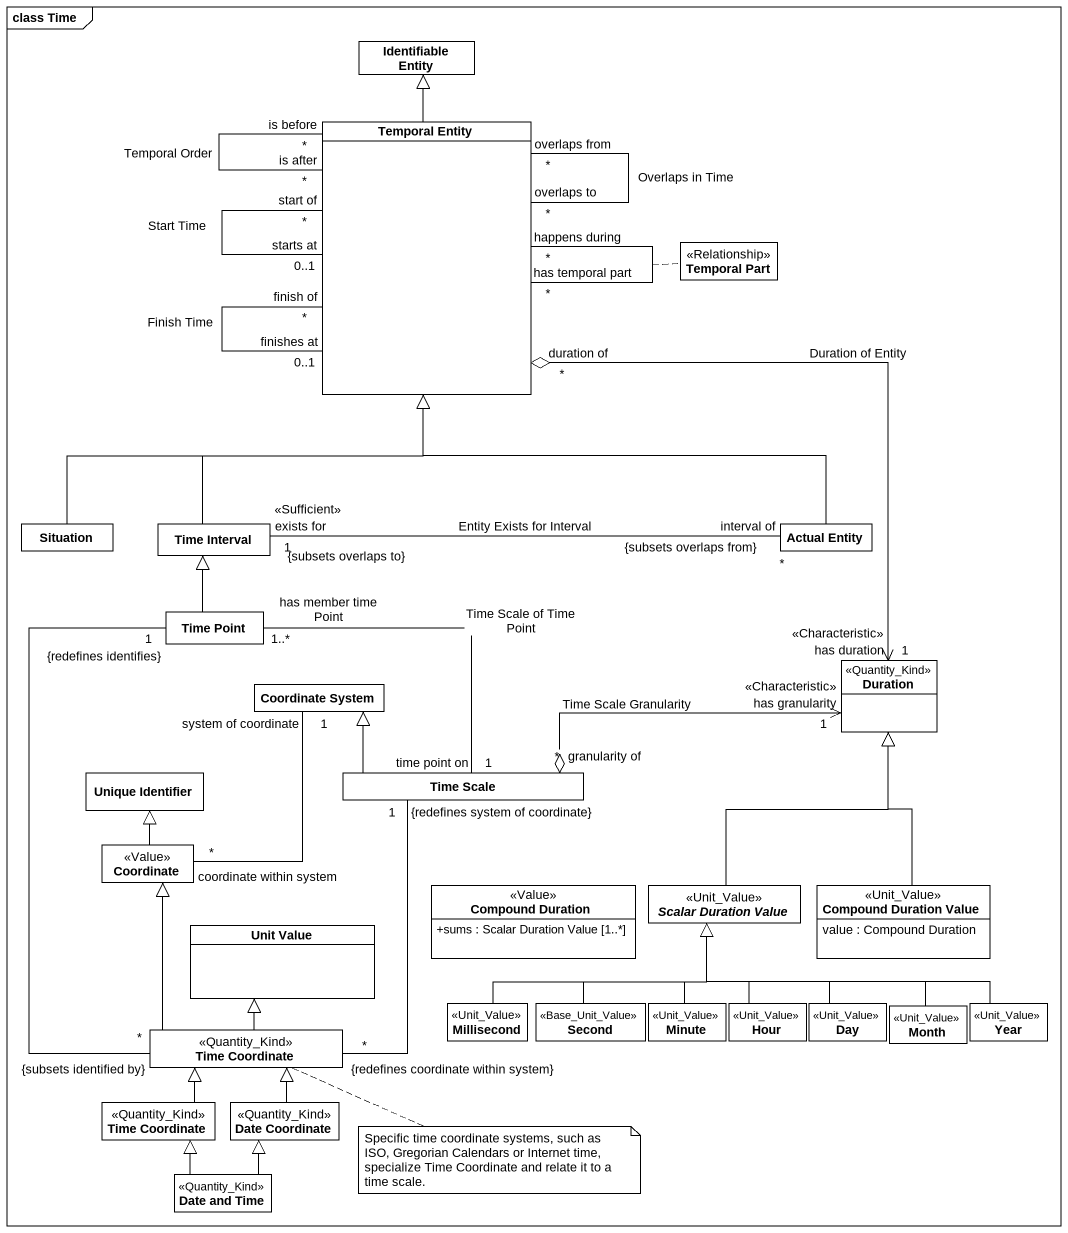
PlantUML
@startuml
mainframe class Time
hide circle
hide empty members
skinparam classAttributeIconSize 0
class "Identifiable Entity" as Identifiable_Entity
class "Temporal Entity" as Temporal_Entity
class "Temporal Part" as Temporal_Part <<Relationship>>
class Situation
class "Time Interval" as Time_Interval
class "Actual Entity" as Actual_Entity
class "Time Point" as Time_Point
class Duration <<Quantity_Kind>>
class "Coordinate System" as Coordinate_System
class "Unique Identifier" as Unique_Identifier
class "Time Scale" as Time_Scale
class Coordinate <<Value>>
class "Compound Duration" as Compound_Duration <<Value>> {
  +sums : Scalar Duration Value [1..*]
}
abstract class "Scalar Duration Value" as Scalar_Duration_Value <<Unit_Value>>
class "Compound Duration Value" as Compound_Duration_Value <<Unit_Value>> {
  value : Compound Duration
}
class "Unit Value" as Unit_Value
class "Time Coordinate" as Time_Coordinate <<Quantity_Kind>>
class Millisecond <<Unit_Value>>
class Second <<Base_Unit_Value>>
class Minute <<Unit_Value>>
class Hour <<Unit_Value>>
class Day <<Unit_Value>>
class Month <<Unit_Value>>
class Year <<Unit_Value>>
class "Time Coordinate" as Time_Coordinate_2 <<Quantity_Kind>>
class "Date Coordinate" as Date_Coordinate <<Quantity_Kind>>
class "Date and Time" as Date_and_Time <<Quantity_Kind>>
Temporal_Entity -up-|> Identifiable_Entity
Temporal_Entity "has temporal part\n*" -- "happens during\n*" Temporal_Entity
(Temporal_Entity, Temporal_Entity) .. Temporal_Part
Temporal_Entity "overlaps to\n*" -- "overlaps from\n*" Temporal_Entity : Overlaps in Time
Temporal_Entity "finishes at\n0..1" -- "finish of\n*" Temporal_Entity : Finish Time
Temporal_Entity "starts at\n0..1" -- "start of\n*" Temporal_Entity : Start Time
Temporal_Entity "is before\n*" -- "is after\n*" Temporal_Entity : Temporal Order
Situation -up-|> Temporal_Entity
Time_Interval -up-|> Temporal_Entity
Actual_Entity -up-|> Temporal_Entity
Actual_Entity "interval of\n*\n{subsets overlaps from}" -left- "exists for\n<<Sufficient>>\n1\n{subsets overlaps to}" Time_Interval : Entity Exists for Interval
Time_Point -up-|> Time_Interval
Time_Point "1..*\nhas member time Point" -- "1\ntime point on" Time_Scale : Time Scale of Time Point
Duration "has duration\n1\n<<Characteristic>>" <-up-o "duration of\n*" Temporal_Entity : Duration of Entity
Time_Scale "*\ngranularity of" o-right-> "1\nhas granularity\n<<Characteristic>>" Duration : Time Scale Granularity
Time_Scale -up-|> Coordinate_System
Time_Scale "1\n{redefines system of coordinate}" -- "*\n{redefines coordinate within system}" Time_Coordinate
Coordinate "coordinate within system\n*" -up- "system of coordinate\n1" Coordinate_System
Coordinate -up-|> Unique_Identifier
Scalar_Duration_Value -up-|> Duration
Compound_Duration_Value -up-|> Duration
Time_Coordinate "*\n{subsets identified by}" -up- "1\n{redefines identifies}" Time_Point
Time_Coordinate -up-|> Coordinate
Time_Coordinate -up-|> Unit_Value
Millisecond -right-|> Scalar_Duration_Value
Second -up-|> Scalar_Duration_Value
Minute -up-|> Scalar_Duration_Value
Hour -up-|> Scalar_Duration_Value
Day -up-|> Scalar_Duration_Value
Month -left-|> Scalar_Duration_Value
Year -left-|> Scalar_Duration_Value
Time_Coordinate_2 -up-|> Time_Coordinate
Date_Coordinate -up-|> Time_Coordinate
Date_and_Time -up-|> Time_Coordinate_2
Date_and_Time -up-|> Date_Coordinate
note right of Time_Coordinate : Specific time coordinate systems, such as ISO, Gregorian Calendars or Internet time, specialize Time Coordinate and relate it to a time scale.
@enduml
